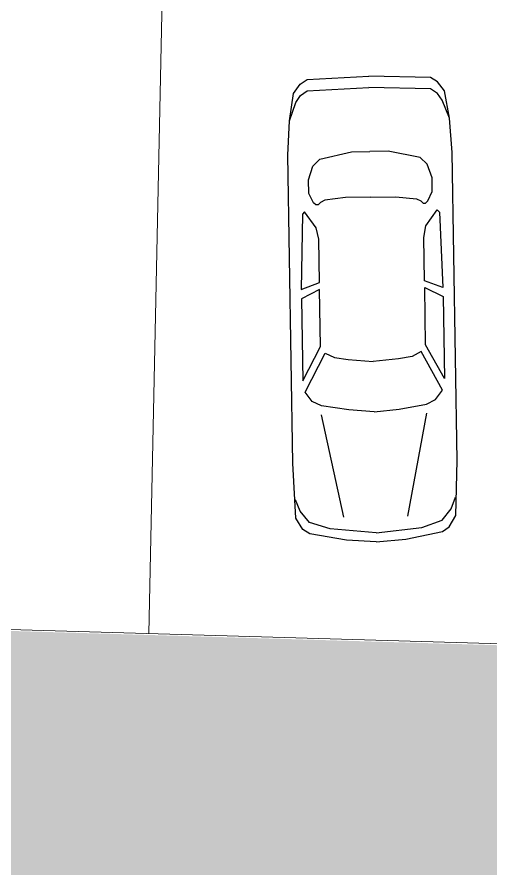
# Model space of a CAD drawing. Header units: centimetres. Extents: x 63871 to 181827, y -95930 to 42199.
# Drawn here: x 171916 to 172349, y 20612 to 21390 of the extents above; entities that cross this region are included whole.
import ezdxf

# ---------------------------------------------------------------- set-up
doc = ezdxf.new("R2010")
doc.units = ezdxf.units.CM
for name, color, linetype, lineweight in [('ARA SINIRLAR', 225, 'Continuous', 15), ('ARM_Pen_No__252', 8, 'Continuous', 18), ('OLUK', 222, 'Continuous', 15), ('Çatı', 144, 'Continuous', 30)]:
    doc.layers.add(name, color=color, linetype=linetype, lineweight=lineweight)
doc.layers.add('furn', color=7, linetype='Continuous')

# ---------------------------------------------------------------- blocks, each defined once
blk = doc.blocks.new('02PCAR03')
at = {"color": 0, "linetype": 'ByBlock'}
for p, q in [((-185, 35), (-197, 33)), ((-185, 35), (-193, 32)), ((-170, 36), (-185, 35)), ((-35, 36), (-170, 36)), ((-11, 35), (-35, 36)), ((-14, 33), (-19, 35)), ((-6, 32), (-11, 35)), ((-201, 30), (-203, 27)), ((-197, 33), (-201, 30)), ((-196, 30), (-198, 27)), ((-193, 32), (-196, 30)), ((-145, 29), (-144, 30)), ((-144, 30), (-111, 31)), ((-111, 31), (-114, 23)), ((-111, 23), (-107, 31)), ((-107, 31), (-71, 31)), ((-71, 31), (-86, 23)), ((-66, 30), (-83, 21)), ((-62, 27), (-66, 30)), ((-9, 29), (-14, 33)), ((-4, 29), (-6, 32)), ((-203, 27), (-204, 0)), ((-198, 27), (-199, 0)), ((-159, 27), (-165, 25)), ((-153, 27), (-159, 27)), ((-149, 25), (-153, 27)), ((-138, 24), (-145, 29)), ((-60, 23), (-62, 27)), ((-6, 20), (-9, 29)), ((-1, 13), (-4, 29)), ((-165, 25), (-168, 22)), ((-148, 24), (-149, 25)), ((-149, 22), (-148, 23)), ((-148, 23), (-148, 24)), ((-133, 23), (-138, 24)), ((-114, 23), (-133, 23)), ((-86, 23), (-111, 23)), ((-58, 11), (-60, 23)), ((-11, 14), (-56, 23)), ((-168, 22), (-171, 8)), ((-151, 11), (-150, 20)), ((-150, 20), (-149, 22)), ((-83, 21), (-81, 17)), ((-4, 0), (-6, 20)), ((-81, 17), (-80, 11)), ((0, 0), (-1, 13)), ((-171, 8), (-171, 0)), ((-151, 0), (-151, 11)), ((-80, 11), (-79, 0)), ((-57, 0), (-58, 11)), ((-203, -27), (-204, 0)), ((-198, -27), (-199, 0)), ((-171, -8), (-171, 0)), ((-151, 0), (-151, -11)), ((-80, -11), (-79, 0)), ((-57, 0), (-58, -11)), ((-4, 0), (-6, -20)), ((0, 0), (-1, -13)), ((-168, -22), (-171, -8)), ((-151, -11), (-150, -20)), ((-81, -17), (-80, -11)), ((-58, -11), (-60, -23)), ((-11, -14), (-56, -23)), ((-1, -13), (-4, -29)), ((-83, -21), (-81, -17)), ((-165, -25), (-168, -22)), ((-150, -20), (-149, -22)), ((-149, -22), (-148, -23)), ((-66, -30), (-83, -21)), ((-6, -20), (-9, -29)), ((-159, -27), (-165, -25)), ((-149, -25), (-153, -27)), ((-148, -24), (-149, -25)), ((-148, -23), (-148, -24)), ((-138, -24), (-145, -29)), ((-133, -23), (-138, -24)), ((-114, -23), (-133, -23)), ((-111, -31), (-114, -23)), ((-86, -23), (-111, -23)), ((-111, -23), (-107, -31)), ((-71, -31), (-86, -23)), ((-60, -23), (-62, -27)), ((-201, -30), (-203, -27)), ((-196, -30), (-198, -27)), ((-153, -27), (-159, -27)), ((-145, -29), (-144, -30)), ((-62, -27), (-66, -30)), ((-9, -29), (-14, -33)), ((-4, -29), (-6, -32)), ((-197, -33), (-201, -30)), ((-185, -35), (-197, -33)), ((-193, -32), (-196, -30)), ((-185, -35), (-193, -32)), ((-144, -30), (-111, -31)), ((-107, -31), (-71, -31)), ((-14, -33), (-19, -35)), ((-6, -32), (-11, -35)), ((-170, -36), (-185, -35)), ((-35, -36), (-170, -36)), ((-11, -35), (-35, -36))]:
    blk.add_line(p, q, dxfattribs=at)
blk = doc.blocks.new('çatı planı')
blk.add_wipeout([(-680, -1060), (-680, 0), (0, 0), (0, -1125), (-340, -1125), (-340, -1060)]).dxf.layer = 'OLUK'
at = {"layer": 'Çatı', "lineweight": 15}
h = blk.add_hatch(dxfattribs=at)
h.set_pattern_fill('AR-RSHKE', color=251, scale=0.15, angle=270)
h.set_pattern_definition([(270, (-196861.627, -36377.483), (45.72, -97.155), [22.86, -19.05, 26.67, -11.43, 34.29, -15.24]), (270, (-196859.72, -36400.343), (45.72, -97.155), [19.05, -72.39, 15.24, -22.86]), (270, (-196864.484, -36446.063), (45.72, -97.155), [11.43, -118.11]), (0, (-196861.627, -36377.483), (45.72, 32.385), [43.815, -139.065]), (0, (-196861.627, -36400.343), (45.72, 32.385), [42.8625, -140.0175]), (0, (-196861.627, -36419.393), (45.72, 32.385), [40.005, -142.875]), (0, (-196864.484, -36446.063), (45.72, 32.385), [43.815, -139.065]), (0, (-196864.484, -36457.493), (45.72, 32.385), [43.815, -139.065]), (0, (-196861.627, -36491.783), (45.72, 32.385), [41.91, -140.97])])
h.paths.add_polyline_path([(-340, -340), (-670, -340), (-670, -1050), (-340, -720)])
h.paths.add_polyline_path([(-554.79, -586.74), (-554.79, -524.95), (-462.64, -524.95), (-462.64, -586.74)], flags=16)
h.paths.add_polyline_path([(-438.13, -595), (-438.13, -505), (-358.13, -505), (-358.13, -595)], flags=16)
h.paths.add_polyline_path([(-435.13, -592), (-435.13, -508), (-361.13, -508), (-361.13, -592)], flags=0)
h.paths.add_polyline_path([(-575, -509.93), (-635, -509.93), (-635, -464.95), (-575, -464.95)], flags=16)
h.paths.add_polyline_path([(-590, -495), (-620, -494.93), (-620, -479.88), (-590, -479.95)], flags=0)
h.paths.add_polyline_path([(-605, -487.43, -1), (-620, -487.43, -1), (-605, -487.43, -1), (-590, -487.43, -1)], flags=0)
h.paths.add_polyline_path([(-540.96, -552.31), (-463.64, -552.31), (-463.64, -528.57), (-540.96, -528.57)], flags=8)
h.paths.add_polyline_path([(-428.72, -520.12), (-364.78, -520.12), (-364.78, -508.56), (-428.72, -508.56)], flags=8)
blk = doc.blocks.new('VAZİYET PLANI')
at = {"layer": 'ARM_Pen_No__252'}
h = blk.add_hatch(dxfattribs=at)
h.set_pattern_fill('AR-HBONE', color=256, scale=0.51)
h.set_pattern_definition([(45, (-177951.86, -14930.114), (0, 73.27889), [155.448, -51.816]), (135, (-177915.22, -14893.474), (7e-15, 73.27889), [155.448, -51.816])])
h.paths.add_polyline_path([(-11364.44, 6055.81), (-11305.85, 5651.04), (473.88, 5307.68), (491.37, 5707.33)])
at = {"layer": 'ARA SINIRLAR'}
blk.add_line((-5884.23, 7366.23), (-5915.3, 5896.98), dxfattribs=at)
blk.add_lwpolyline([(-11384.22, 6056.39), (511.41, 5709.66)], dxfattribs=at)
at = {"layer": 'furn', "linetype": 'Continuous', "xscale": 2.086125961570064, "yscale": 2.086125961570064, "zscale": 2.086125961570064, "rotation": 270.9296038315418}
blk.add_blockref('02PCAR03', (-5707.72, 5980.75), dxfattribs=at)
at = {"layer": 'OLUK', "rotation": 177.8731895439683}
blk.add_blockref('çatı planı', (-6736.34, 6008.54), dxfattribs=at)

msp = doc.modelspace()

# ---------------------------------------------------------------- block references
at = {"layer": 'OLUK'}
msp.add_blockref('VAZİYET PLANI', (177951.86, 14930.11), dxfattribs=at)

doc.saveas('drawing.dxf')
